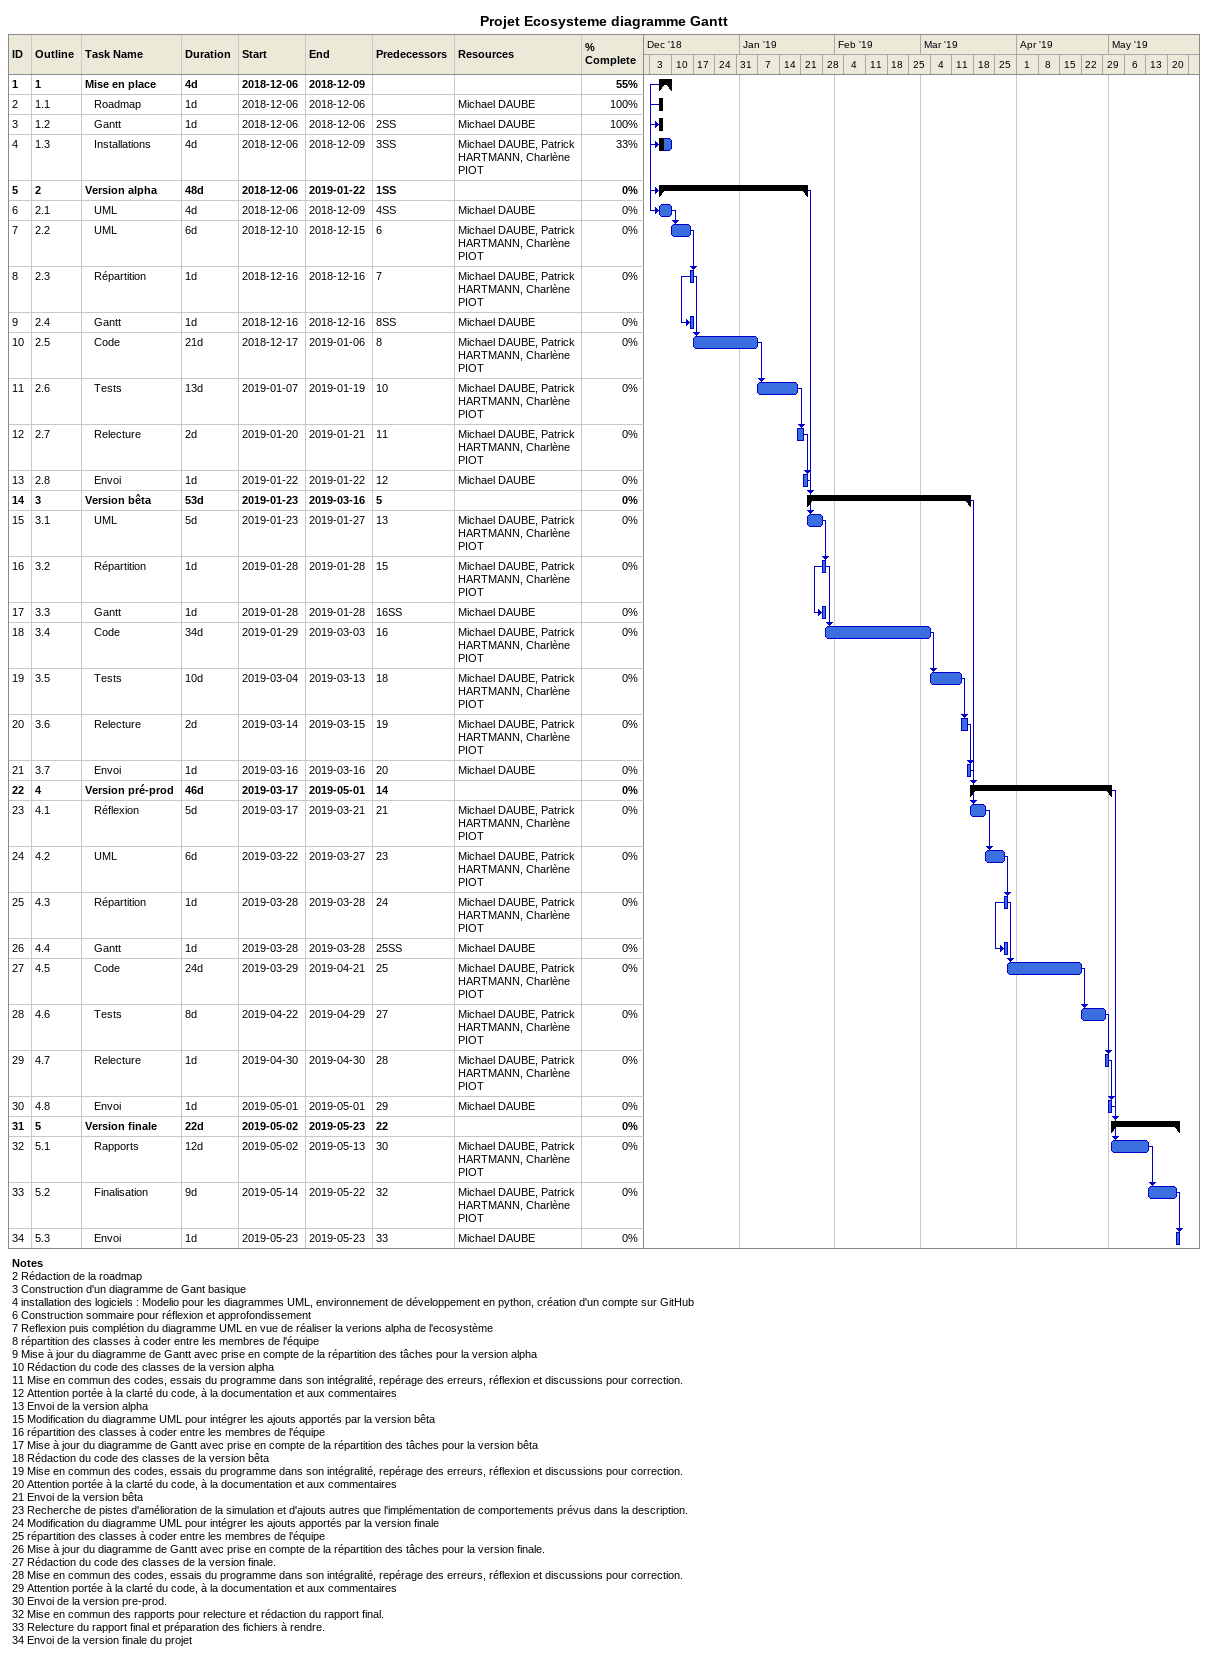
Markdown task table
Projet Ecosysteme diagramme Gantt

| ID | WBS | Task | Duration | Start | Finish | Predecessors | Resources | % complete |
|---|---|---|---|---|---|---|---|---|
| 1 | 1 | **Mise en place** | 4d | 2018-12-06 | 2018-12-09 |  |  | 55 |
| 2 | 1.1 | Roadmap | 1d | 2018-12-06 | 2018-12-06 |  | Michael DAUBE | 100 |
| 3 | 1.2 | Gantt | 1d | 2018-12-06 | 2018-12-06 | 2SS | Michael DAUBE | 100 |
| 4 | 1.3 | Installations | 4d | 2018-12-06 | 2018-12-09 | 3SS | Michael DAUBE, Patrick HARTMANN, Charlène PIOT | 33 |
| 5 | 2 | **Version alpha** | 48d | 2018-12-06 | 2019-01-22 | 1SS |  | 0 |
| 6 | 2.1 | UML | 4d | 2018-12-06 | 2018-12-09 | 4SS | Michael DAUBE | 0 |
| 7 | 2.2 | UML | 6d | 2018-12-10 | 2018-12-15 | 6 | Michael DAUBE, Patrick HARTMANN, Charlène PIOT | 0 |
| 8 | 2.3 | Répartition | 1d | 2018-12-16 | 2018-12-16 | 7 | Michael DAUBE, Patrick HARTMANN, Charlène PIOT | 0 |
| 9 | 2.4 | Gantt | 1d | 2018-12-16 | 2018-12-16 | 8SS | Michael DAUBE | 0 |
| 10 | 2.5 | Code | 21d | 2018-12-17 | 2019-01-06 | 8 | Michael DAUBE, Patrick HARTMANN, Charlène PIOT | 0 |
| 11 | 2.6 | Tests | 13d | 2019-01-07 | 2019-01-19 | 10 | Michael DAUBE, Patrick HARTMANN, Charlène PIOT | 0 |
| 12 | 2.7 | Relecture | 2d | 2019-01-20 | 2019-01-21 | 11 | Michael DAUBE, Patrick HARTMANN, Charlène PIOT | 0 |
| 13 | 2.8 | Envoi | 1d | 2019-01-22 | 2019-01-22 | 12 | Michael DAUBE | 0 |
| 14 | 3 | **Version bêta** | 53d | 2019-01-23 | 2019-03-16 | 5 |  | 0 |
| 15 | 3.1 | UML | 5d | 2019-01-23 | 2019-01-27 | 13 | Michael DAUBE, Patrick HARTMANN, Charlène PIOT | 0 |
| 16 | 3.2 | Répartition | 1d | 2019-01-28 | 2019-01-28 | 15 | Michael DAUBE, Patrick HARTMANN, Charlène PIOT | 0 |
| 17 | 3.3 | Gantt | 1d | 2019-01-28 | 2019-01-28 | 16SS | Michael DAUBE | 0 |
| 18 | 3.4 | Code | 34d | 2019-01-29 | 2019-03-03 | 16 | Michael DAUBE, Patrick HARTMANN, Charlène PIOT | 0 |
| 19 | 3.5 | Tests | 10d | 2019-03-04 | 2019-03-13 | 18 | Michael DAUBE, Patrick HARTMANN, Charlène PIOT | 0 |
| 20 | 3.6 | Relecture | 2d | 2019-03-14 | 2019-03-15 | 19 | Michael DAUBE, Patrick HARTMANN, Charlène PIOT | 0 |
| 21 | 3.7 | Envoi | 1d | 2019-03-16 | 2019-03-16 | 20 | Michael DAUBE | 0 |
| 22 | 4 | **Version pré-prod** | 46d | 2019-03-17 | 2019-05-01 | 14 |  | 0 |
| 23 | 4.1 | Réflexion | 5d | 2019-03-17 | 2019-03-21 | 21 | Michael DAUBE, Patrick HARTMANN, Charlène PIOT | 0 |
| 24 | 4.2 | UML | 6d | 2019-03-22 | 2019-03-27 | 23 | Michael DAUBE, Patrick HARTMANN, Charlène PIOT | 0 |
| 25 | 4.3 | Répartition | 1d | 2019-03-28 | 2019-03-28 | 24 | Michael DAUBE, Patrick HARTMANN, Charlène PIOT | 0 |
| 26 | 4.4 | Gantt | 1d | 2019-03-28 | 2019-03-28 | 25SS | Michael DAUBE | 0 |
| 27 | 4.5 | Code | 24d | 2019-03-29 | 2019-04-21 | 25 | Michael DAUBE, Patrick HARTMANN, Charlène PIOT | 0 |
| 28 | 4.6 | Tests | 8d | 2019-04-22 | 2019-04-29 | 27 | Michael DAUBE, Patrick HARTMANN, Charlène PIOT | 0 |
| 29 | 4.7 | Relecture | 1d | 2019-04-30 | 2019-04-30 | 28 | Michael DAUBE, Patrick HARTMANN, Charlène PIOT | 0 |
| 30 | 4.8 | Envoi | 1d | 2019-05-01 | 2019-05-01 | 29 | Michael DAUBE | 0 |
| 31 | 5 | **Version finale** | 22d | 2019-05-02 | 2019-05-23 | 22 |  | 0 |
| 32 | 5.1 | Rapports | 12d | 2019-05-02 | 2019-05-13 | 30 | Michael DAUBE, Patrick HARTMANN, Charlène PIOT | 0 |
| 33 | 5.2 | Finalisation | 9d | 2019-05-14 | 2019-05-22 | 32 | Michael DAUBE, Patrick HARTMANN, Charlène PIOT | 0 |
| 34 | 5.3 | Envoi | 1d | 2019-05-23 | 2019-05-23 | 33 | Michael DAUBE | 0 |

Notes
- 2: Rédaction de la roadmap
- 3: Construction d'un diagramme de Gant basique
- 4: installation des logiciels : Modelio pour les diagrammes UML, environnement de développement en python, création d'un compte sur GitHub
- 6: Construction sommaire pour réflexion et approfondissement
- 7: Reflexion puis complétion du diagramme UML en vue de réaliser la verions alpha de l'ecosystème
- 8: répartition des classes à coder entre les membres de l'équipe
- 9: Mise à jour du diagramme de Gantt avec prise en compte de la répartition des tâches pour la version alpha
- 10: Rédaction du code des classes de la version alpha
- 11: Mise en commun des codes, essais du programme dans son intégralité, repérage des erreurs, réflexion et discussions pour correction.
- 12: Attention portée à la clarté du code, à la documentation et aux commentaires
- 13: Envoi de la version alpha
- 15: Modification du diagramme UML pour intégrer les ajouts apportés par la version bêta
- 16: répartition des classes à coder entre les membres de l'équipe
- 17: Mise à jour du diagramme de Gantt avec prise en compte de la répartition des tâches pour la version bêta
- 18: Rédaction du code des classes de la version bêta
- 19: Mise en commun des codes, essais du programme dans son intégralité, repérage des erreurs, réflexion et discussions pour correction.
- 20: Attention portée à la clarté du code, à la documentation et aux commentaires
- 21: Envoi de la version bêta
- 23: Recherche de pistes d'amélioration de la simulation et d'ajouts autres que l'implémentation de comportements prévus dans la description.
- 24: Modification du diagramme UML pour intégrer les ajouts apportés par la version finale
- 25: répartition des classes à coder entre les membres de l'équipe
- 26: Mise à jour du diagramme de Gantt avec prise en compte de la répartition des tâches pour la version finale.
- 27: Rédaction du code des classes de la version finale.
- 28: Mise en commun des codes, essais du programme dans son intégralité, repérage des erreurs, réflexion et discussions pour correction.
- 29: Attention portée à la clarté du code, à la documentation et aux commentaires
- 30: Envoi de la version pre-prod.
- 32: Mise en commun des rapports pour relecture et rédaction du rapport final.
- 33: Relecture du rapport final et préparation des fichiers à rendre.
- 34: Envoi de la version finale du projet
